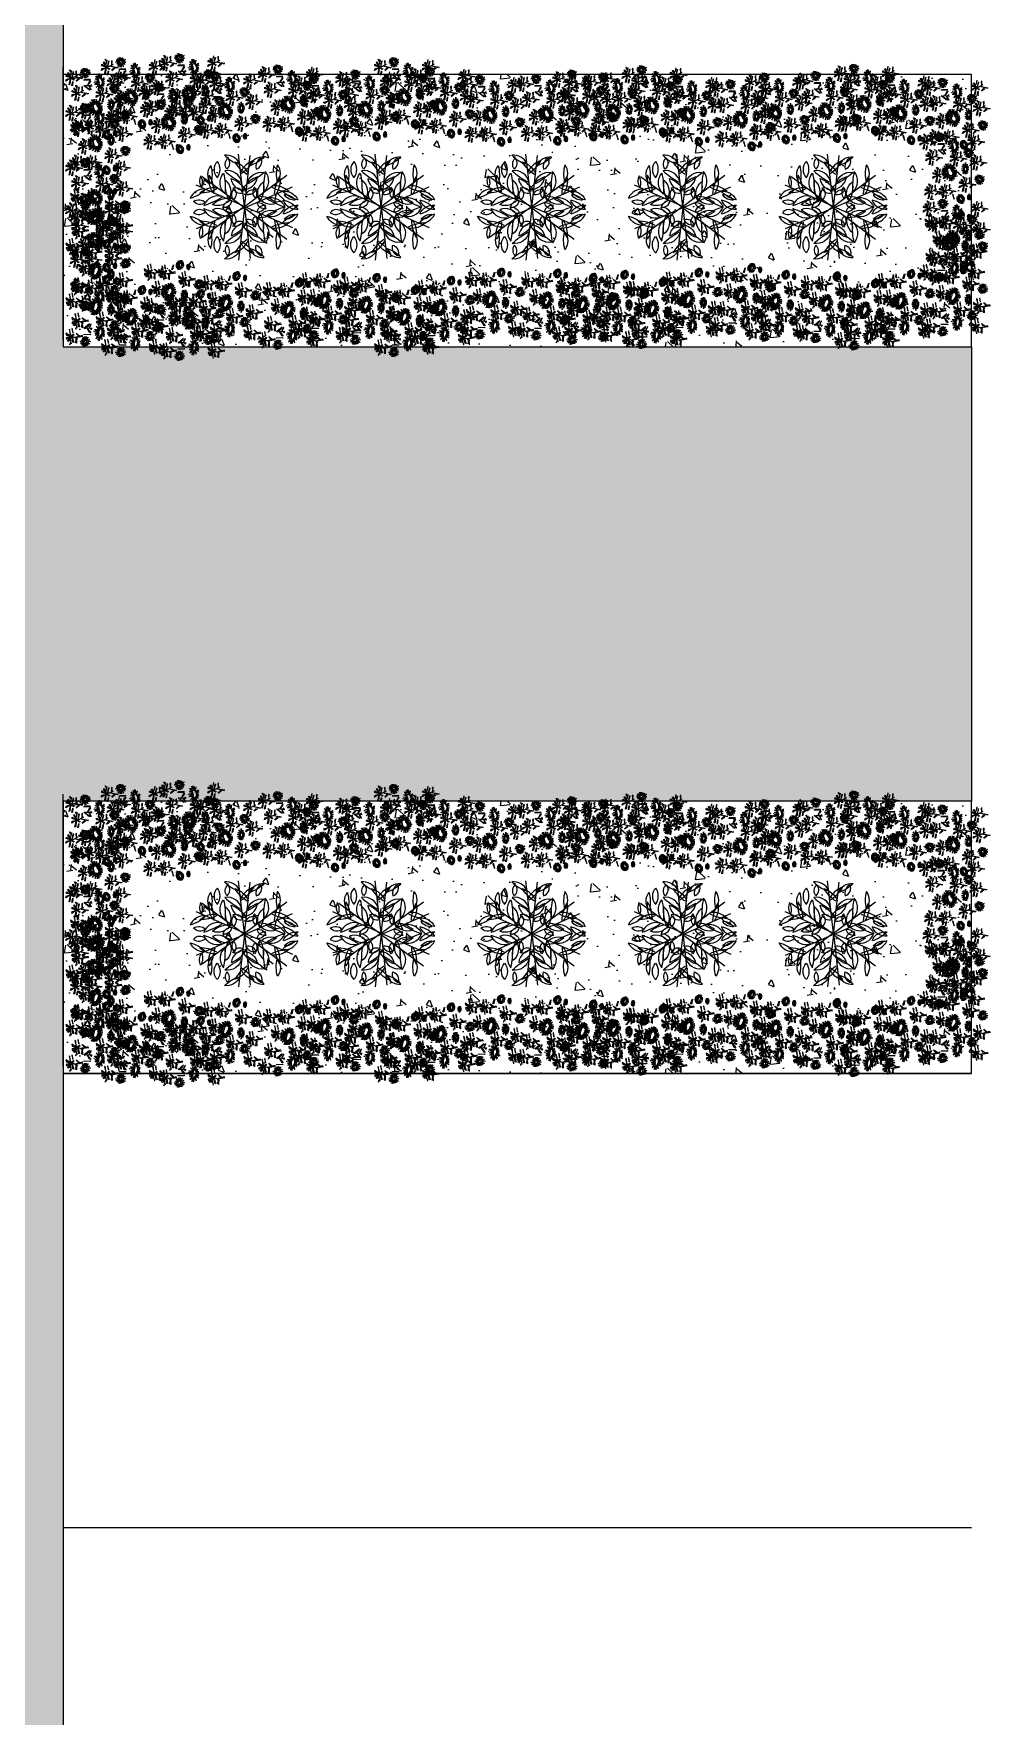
# Model space of a CAD drawing. Header units: millimetres. Extents: x 2508 to 2607, y 837 to 997.
# Drawn here: x 2530.56 to 2535.82, y 952.46 to 961.72 of the extents above; entities that cross this region are included whole.
import ezdxf

# ---------------------------------------------------------------- set-up
doc = ezdxf.new("R2010")
doc.units = ezdxf.units.MM
doc.linetypes.add('DASHED', pattern=[19.05, 12.7, -6.35])

# ---------------------------------------------------------------- blocks, each defined once
blk = doc.blocks.new('mh')
at = {"color": 86, "linetype": 'Continuous'}
for p, q in [((998.3877, 665.3411), (998.3611, 665.3422)), ((998.3651, 665.3379), (998.3874, 665.3404)), ((998.4008, 665.316), (998.3664, 665.3261)), ((998.3842, 665.348), (998.4014, 665.3151)), ((998.4038, 665.3744), (998.3929, 665.3326)), ((998.3932, 665.3356), (998.3999, 665.3766)), ((998.4001, 665.3105), (998.4079, 665.3292)), ((998.4115, 665.3249), (998.4008, 665.3125)), ((998.4026, 665.3518), (998.416, 665.3392)), ((998.4168, 665.3406), (998.403, 665.3584)), ((998.4079, 665.3292), (998.4115, 665.3249)), ((998.4727, 665.3256), (998.4979, 665.3202)), ((998.502, 665.3531), (998.4754, 665.3542)), ((998.4754, 665.3542), (998.4794, 665.3499)), ((998.4794, 665.3499), (998.5017, 665.3524)), ((998.5151, 665.328), (998.4807, 665.3381)), ((998.4807, 665.3381), (998.4813, 665.3327)), ((998.4813, 665.3327), (998.514, 665.3279)), ((998.5158, 665.3261), (998.486, 665.3119)), ((998.4875, 665.3041), (998.5137, 665.324)), ((998.4972, 665.2978), (998.5127, 665.3235)), ((998.4984, 665.36), (998.5156, 665.3271)), ((998.5137, 665.324), (998.5054, 665.2969)), ((998.5181, 665.3863), (998.5072, 665.3446)), ((998.5074, 665.3476), (998.5142, 665.3886)), ((998.5127, 665.3235), (998.5311, 665.2948)), ((998.5144, 665.3225), (998.5221, 665.3412)), ((998.5258, 665.3369), (998.5151, 665.3245)), ((998.5172, 665.3704), (998.5169, 665.3638)), ((998.5169, 665.3638), (998.5302, 665.3512)), ((998.531, 665.3526), (998.5172, 665.3704)), ((998.5221, 665.3412), (998.5258, 665.3369)), ((998.5571, 665.3286), (998.5331, 665.3334)), ((998.5341, 665.3335), (998.5549, 665.3311)), ((998.6385, 665.3267), (998.6276, 665.285)), ((998.6278, 665.288), (998.6346, 665.3289)), ((998.3584, 665.3136), (998.3836, 665.3082)), ((998.367, 665.3207), (998.3997, 665.3159)), ((998.4016, 665.3141), (998.3718, 665.2999)), ((998.3733, 665.2921), (998.3994, 665.312)), ((998.383, 665.2858), (998.3985, 665.3115)), ((998.3912, 665.2849), (998.383, 665.2858)), ((998.3994, 665.312), (998.3912, 665.2849)), ((998.3985, 665.3115), (998.4169, 665.2829)), ((998.4059, 665.286), (998.4001, 665.3105)), ((998.4169, 665.2829), (998.4059, 665.286)), ((998.4062, 665.3081), (998.4347, 665.3056)), ((998.4383, 665.3007), (998.4066, 665.3081)), ((998.4429, 665.3166), (998.4188, 665.3214)), ((998.4199, 665.3215), (998.4407, 665.3192)), ((998.4347, 665.3056), (998.4383, 665.3007)), ((998.4404, 665.3229), (998.4426, 665.3204)), ((998.4407, 665.3192), (998.4429, 665.3166)), ((998.4797, 665.2441), (998.4531, 665.2452)), ((998.4531, 665.2452), (998.4571, 665.241)), ((998.4571, 665.241), (998.4794, 665.2434)), ((998.4671, 665.3166), (998.4815, 665.3224)), ((998.4828, 665.3226), (998.4696, 665.3156)), ((998.4761, 665.2511), (998.4933, 665.2181)), ((998.4958, 665.2774), (998.4849, 665.2357)), ((998.4851, 665.2386), (998.4919, 665.2796)), ((998.486, 665.3119), (998.4875, 665.3041)), ((998.4921, 665.2136), (998.4998, 665.2322)), ((998.4949, 665.2615), (998.4946, 665.2549)), ((998.4946, 665.2549), (998.5079, 665.2422)), ((998.5087, 665.2437), (998.4949, 665.2615)), ((998.5054, 665.2969), (998.4972, 665.2978)), ((998.4998, 665.2322), (998.5035, 665.2279)), ((998.5202, 665.298), (998.5144, 665.3225)), ((998.5311, 665.2948), (998.5202, 665.298)), ((998.5205, 665.3201), (998.549, 665.3176)), ((998.5526, 665.3126), (998.5209, 665.3201)), ((998.549, 665.3176), (998.5526, 665.3126)), ((998.5875, 665.257), (998.6019, 665.2628)), ((998.6032, 665.2629), (998.59, 665.256)), ((998.5931, 665.2659), (998.6183, 665.2605)), ((998.6224, 665.2934), (998.5958, 665.2945)), ((998.5958, 665.2945), (998.5998, 665.2903)), ((998.5998, 665.2903), (998.6221, 665.2928)), ((998.6355, 665.2684), (998.6011, 665.2785)), ((998.6011, 665.2785), (998.6017, 665.273)), ((998.6017, 665.273), (998.6344, 665.2682)), ((998.6363, 665.2665), (998.6064, 665.2523)), ((998.6064, 665.2523), (998.6079, 665.2444)), ((998.6079, 665.2444), (998.6341, 665.2644)), ((998.6176, 665.2381), (998.6331, 665.2639)), ((998.6258, 665.2372), (998.6176, 665.2381)), ((998.6188, 665.3004), (998.636, 665.2674)), ((998.6341, 665.2644), (998.6258, 665.2372)), ((998.6331, 665.2639), (998.6515, 665.2352)), ((998.6348, 665.2629), (998.6425, 665.2815)), ((998.6406, 665.2383), (998.6348, 665.2629)), ((998.6462, 665.2773), (998.6355, 665.2648)), ((998.6376, 665.3108), (998.6373, 665.3042)), ((998.6373, 665.3042), (998.6506, 665.2916)), ((998.6514, 665.293), (998.6376, 665.3108)), ((998.6515, 665.2352), (998.6406, 665.2383)), ((998.6409, 665.2604), (998.6694, 665.2579)), ((998.673, 665.253), (998.6413, 665.2605)), ((998.6425, 665.2815), (998.6462, 665.2773)), ((998.6775, 665.269), (998.6535, 665.2738)), ((998.6545, 665.2738), (998.6753, 665.2715)), ((998.6694, 665.2579), (998.673, 665.253)), ((998.6753, 665.2715), (998.6775, 665.269)), ((998.4127, 665.1544), (998.4093, 665.1525)), ((998.4093, 665.1525), (998.4103, 665.1194)), ((998.4115, 665.1164), (998.4127, 665.1544)), ((998.4438, 665.1374), (998.4206, 665.1561)), ((998.4206, 665.1561), (998.4212, 665.1492)), ((998.4212, 665.1492), (998.4449, 665.1359)), ((998.4248, 665.178), (998.4273, 665.1729)), ((998.4373, 665.1601), (998.4442, 665.1535)), ((998.4439, 665.1544), (998.4398, 665.1624)), ((998.4686, 665.1491), (998.4434, 665.1186)), ((998.445, 665.1537), (998.4443, 665.128)), ((998.4445, 665.123), (998.4606, 665.1452)), ((998.4448, 665.2077), (998.4592, 665.2134)), ((998.4449, 665.1543), (998.4455, 665.1637)), ((998.4605, 665.2136), (998.4473, 665.2066)), ((998.4477, 665.1501), (998.4671, 665.1594)), ((998.4656, 665.156), (998.4485, 665.1492)), ((998.4504, 665.2166), (998.4756, 665.2112)), ((998.4928, 665.219), (998.4584, 665.2291)), ((998.4584, 665.2291), (998.459, 665.2237)), ((998.459, 665.2237), (998.4917, 665.2189)), ((998.4606, 665.1452), (998.4686, 665.1491)), ((998.4936, 665.2171), (998.4637, 665.2029)), ((998.4637, 665.2029), (998.4652, 665.1951)), ((998.4652, 665.1951), (998.4914, 665.2151)), ((998.4671, 665.1594), (998.4656, 665.156)), ((998.4749, 665.1888), (998.4904, 665.2145)), ((998.4831, 665.1879), (998.4749, 665.1888)), ((998.4905, 665.1432), (998.4796, 665.1015)), ((998.4798, 665.1045), (998.4866, 665.1454)), ((998.4914, 665.2151), (998.4831, 665.1879)), ((998.4904, 665.2145), (998.5088, 665.1859)), ((998.4979, 665.189), (998.4921, 665.2136)), ((998.5035, 665.2279), (998.4928, 665.2155)), ((998.5088, 665.1859), (998.4979, 665.189)), ((998.4982, 665.2111), (998.5267, 665.2086)), ((998.5303, 665.2037), (998.4986, 665.2112)), ((998.5348, 665.2197), (998.5108, 665.2244)), ((998.5118, 665.2245), (998.5326, 665.2222)), ((998.5267, 665.2086), (998.5303, 665.2037)), ((998.5326, 665.2222), (998.5348, 665.2197)), ((998.5719, 665.1476), (998.5454, 665.1487)), ((998.5454, 665.1487), (998.5493, 665.1445)), ((998.5493, 665.1445), (998.5717, 665.1469)), ((998.5684, 665.1546), (998.5856, 665.1216)), ((998.588, 665.1809), (998.5771, 665.1392)), ((998.5774, 665.1421), (998.5842, 665.1831)), ((998.5872, 665.165), (998.5868, 665.1584)), ((998.5868, 665.1584), (998.6002, 665.1457)), ((998.601, 665.1472), (998.5872, 665.165)), ((998.6297, 665.1557), (998.6549, 665.1503)), ((998.659, 665.1832), (998.6324, 665.1843)), ((998.6364, 665.1801), (998.6587, 665.1825)), ((998.6721, 665.1581), (998.6377, 665.1682)), ((998.6383, 665.1628), (998.671, 665.158)), ((998.6729, 665.1562), (998.643, 665.142)), ((998.643, 665.142), (998.6446, 665.1342)), ((998.6446, 665.1342), (998.6707, 665.1542)), ((998.6543, 665.1279), (998.6697, 665.1536)), ((998.6555, 665.1902), (998.6727, 665.1572)), ((998.6707, 665.1542), (998.6624, 665.127)), ((998.6751, 665.2165), (998.6642, 665.1748)), ((998.6645, 665.1777), (998.6712, 665.2187)), ((998.668, 665.0986), (998.6748, 665.1395)), ((998.6697, 665.1536), (998.6881, 665.125)), ((998.6714, 665.1527), (998.6792, 665.1713)), ((998.6772, 665.1281), (998.6714, 665.1527)), ((998.6828, 665.167), (998.6721, 665.1546)), ((998.6742, 665.2006), (998.6739, 665.194)), ((998.6739, 665.194), (998.6873, 665.1813)), ((998.6881, 665.1828), (998.6742, 665.2006)), ((998.6775, 665.1502), (998.706, 665.1477)), ((998.7096, 665.1428), (998.6779, 665.1503)), ((998.6792, 665.1713), (998.6828, 665.167)), ((998.684, 665.139), (998.6984, 665.1447)), ((998.6997, 665.1449), (998.6864, 665.1379)), ((998.6883, 665.198), (998.7149, 665.2075)), ((998.689, 665.2028), (998.6883, 665.198)), ((998.7145, 665.208), (998.689, 665.2028)), ((998.7141, 665.1588), (998.6901, 665.1635)), ((998.6912, 665.1636), (998.712, 665.1613)), ((998.6923, 665.1765), (998.6962, 665.1723)), ((998.6975, 665.1604), (998.6981, 665.155)), ((998.706, 665.1477), (998.7096, 665.1428)), ((998.354, 665.0411), (998.3684, 665.0469)), ((998.3697, 665.047), (998.3565, 665.0401)), ((998.3596, 665.05), (998.3848, 665.0446)), ((998.3889, 665.0775), (998.3623, 665.0786)), ((998.3623, 665.0786), (998.3663, 665.0744)), ((998.3663, 665.0744), (998.3886, 665.0769)), ((998.402, 665.0525), (998.3676, 665.0626)), ((998.3676, 665.0626), (998.3682, 665.0571)), ((998.3682, 665.0571), (998.4009, 665.0523)), ((998.4028, 665.0506), (998.3729, 665.0364)), ((998.3745, 665.0285), (998.4006, 665.0485)), ((998.3842, 665.0222), (998.3996, 665.048)), ((998.3853, 665.0845), (998.4025, 665.0515)), ((998.4006, 665.0485), (998.3923, 665.0213)), ((998.405, 665.1108), (998.3941, 665.0691)), ((998.3943, 665.0721), (998.4011, 665.113)), ((998.3996, 665.048), (998.418, 665.0193)), ((998.4013, 665.047), (998.409, 665.0656)), ((998.4071, 665.0224), (998.4013, 665.047)), ((998.4127, 665.0614), (998.402, 665.0489)), ((998.4041, 665.0949), (998.4038, 665.0883)), ((998.4038, 665.0883), (998.4171, 665.0757)), ((998.418, 665.0771), (998.4041, 665.0949)), ((998.409, 665.0656), (998.4127, 665.0614)), ((998.444, 665.0531), (998.42, 665.0579)), ((998.4211, 665.0579), (998.4419, 665.0556)), ((998.4395, 665.0735), (998.4539, 665.0793)), ((998.4419, 665.0556), (998.444, 665.0531)), ((998.4552, 665.0795), (998.442, 665.0725)), ((998.4451, 665.0825), (998.4703, 665.0771)), ((998.4744, 665.11), (998.4478, 665.1111)), ((998.4478, 665.1111), (998.4518, 665.1068)), ((998.4518, 665.1068), (998.4741, 665.1093)), ((998.4875, 665.0849), (998.4531, 665.095)), ((998.4531, 665.095), (998.4536, 665.0896)), ((998.4536, 665.0896), (998.4864, 665.0848)), ((998.4882, 665.083), (998.4584, 665.0688)), ((998.4584, 665.0688), (998.4599, 665.061)), ((998.4599, 665.061), (998.4861, 665.0809)), ((998.4696, 665.0547), (998.4851, 665.0804)), ((998.4778, 665.0538), (998.4696, 665.0547)), ((998.4708, 665.1169), (998.488, 665.0839)), ((998.4861, 665.0809), (998.4778, 665.0538)), ((998.4851, 665.0804), (998.5035, 665.0517)), ((998.4868, 665.0794), (998.4945, 665.0981)), ((998.4926, 665.0549), (998.4868, 665.0794)), ((998.4982, 665.0938), (998.4875, 665.0813)), ((998.4896, 665.1273), (998.4893, 665.1207)), ((998.4893, 665.1207), (998.5026, 665.1081)), ((998.5034, 665.1095), (998.4896, 665.1273)), ((998.5035, 665.0517), (998.4926, 665.0549)), ((998.4929, 665.077), (998.5214, 665.0745)), ((998.525, 665.0695), (998.4933, 665.077)), ((998.4945, 665.0981), (998.4982, 665.0938)), ((998.5295, 665.0855), (998.5055, 665.0903)), ((998.5065, 665.0903), (998.5273, 665.088)), ((998.5214, 665.0745), (998.525, 665.0695)), ((998.5273, 665.088), (998.5295, 665.0855)), ((998.5371, 665.1112), (998.5515, 665.1169)), ((998.5528, 665.1171), (998.5395, 665.1101)), ((998.5427, 665.1201), (998.5678, 665.1147)), ((998.585, 665.1226), (998.5506, 665.1326)), ((998.5506, 665.1326), (998.5512, 665.1272)), ((998.5512, 665.1272), (998.5839, 665.1224)), ((998.5858, 665.1207), (998.556, 665.1064)), ((998.556, 665.1064), (998.5575, 665.0986)), ((998.5575, 665.0986), (998.5837, 665.1186)), ((998.5672, 665.0923), (998.5827, 665.118)), ((998.5754, 665.0914), (998.5672, 665.0923)), ((998.5837, 665.1186), (998.5754, 665.0914)), ((998.5827, 665.118), (998.6011, 665.0894)), ((998.5843, 665.1171), (998.5921, 665.1357)), ((998.5901, 665.0925), (998.5843, 665.1171)), ((998.5958, 665.1314), (998.5851, 665.119)), ((998.6011, 665.0894), (998.5901, 665.0925)), ((998.5905, 665.1146), (998.6189, 665.1121)), ((998.6226, 665.1072), (998.5908, 665.1147)), ((998.5921, 665.1357), (998.5958, 665.1314)), ((998.6271, 665.1232), (998.603, 665.128)), ((998.6041, 665.128), (998.6249, 665.1257)), ((998.6189, 665.1121), (998.6226, 665.1072)), ((998.6249, 665.1257), (998.6271, 665.1232)), ((998.6277, 665.0676), (998.6421, 665.0734)), ((998.6434, 665.0735), (998.6301, 665.0665)), ((998.6333, 665.0765), (998.6585, 665.0711)), ((998.6625, 665.104), (998.636, 665.1051)), ((998.636, 665.1051), (998.6399, 665.1009)), ((998.6399, 665.1009), (998.6623, 665.1034)), ((998.6756, 665.079), (998.6412, 665.0891)), ((998.6412, 665.0891), (998.6418, 665.0836)), ((998.6418, 665.0836), (998.6745, 665.0788)), ((998.6764, 665.0771), (998.6466, 665.0629)), ((998.6466, 665.0629), (998.6481, 665.055)), ((998.6481, 665.055), (998.6743, 665.075)), ((998.6624, 665.127), (998.6543, 665.1279)), ((998.6578, 665.0487), (998.6733, 665.0745)), ((998.666, 665.0478), (998.6578, 665.0487)), ((998.659, 665.111), (998.6762, 665.078)), ((998.6743, 665.075), (998.666, 665.0478)), ((998.6786, 665.1373), (998.6677, 665.0956)), ((998.6733, 665.0745), (998.6917, 665.0458)), ((998.6749, 665.0735), (998.6827, 665.0921)), ((998.6807, 665.0489), (998.6749, 665.0735)), ((998.6864, 665.0879), (998.6757, 665.0754)), ((998.6881, 665.125), (998.6772, 665.1281)), ((998.6778, 665.1214), (998.6774, 665.1148)), ((998.6774, 665.1148), (998.6908, 665.1022)), ((998.6916, 665.1036), (998.6778, 665.1214)), ((998.6917, 665.0458), (998.6807, 665.0489)), ((998.6811, 665.071), (998.7095, 665.0685)), ((998.7132, 665.0636), (998.6814, 665.0711)), ((998.6827, 665.0921), (998.6864, 665.0879)), ((998.7177, 665.0796), (998.6936, 665.0844)), ((998.6947, 665.0844), (998.7155, 665.0821)), ((998.7095, 665.0685), (998.7132, 665.0636)), ((998.7155, 665.0821), (998.7177, 665.0796)), ((998.3729, 665.0364), (998.3745, 665.0285)), ((998.3923, 665.0213), (998.3842, 665.0222)), ((998.418, 665.0193), (998.4071, 665.0224)), ((998.4074, 665.0445), (998.4359, 665.042)), ((998.4395, 665.0371), (998.4078, 665.0446)), ((998.4359, 665.042), (998.4395, 665.0371))]:
    blk.add_line(p, q, dxfattribs=at)
at = {"color": 50, "linetype": 'Continuous'}
for p, q in [((998.5966, 665.3483), (998.5805, 665.3447)), ((998.5805, 665.3447), (998.5944, 665.3433)), ((998.5944, 665.3433), (998.5808, 665.3359)), ((998.5808, 665.3359), (998.5935, 665.3407)), ((998.583, 665.3511), (998.5966, 665.3483)), ((998.5966, 665.351), (998.583, 665.3511)), ((998.5835, 665.3559), (998.5966, 665.351)), ((998.5964, 665.3553), (998.5835, 665.3559)), ((998.5859, 665.3623), (998.5964, 665.3553)), ((998.6017, 665.3574), (998.5859, 665.3623)), ((998.5935, 665.3407), (998.5889, 665.3268)), ((998.5889, 665.3268), (998.5979, 665.3379)), ((998.5917, 665.3731), (998.5998, 665.3562)), ((998.605, 665.3604), (998.5917, 665.3731)), ((998.5979, 665.3379), (998.5953, 665.3212)), ((998.5953, 665.3212), (998.5998, 665.3365)), ((998.5998, 665.3365), (998.6062, 665.3186)), ((998.6037, 665.3363), (998.616, 665.3251)), ((998.6062, 665.3186), (998.6037, 665.3363)), ((998.6058, 665.3753), (998.605, 665.3604)), ((998.6127, 665.3579), (998.6058, 665.3753)), ((998.6096, 665.3371), (998.627, 665.3312)), ((998.616, 665.3251), (998.6096, 665.3371)), ((998.6119, 665.342), (998.6336, 665.3438)), ((998.627, 665.3312), (998.6119, 665.342)), ((998.618, 665.3709), (998.6127, 665.3579)), ((998.6156, 665.3556), (998.618, 665.3709)), ((998.6305, 665.3634), (998.6156, 665.3556)), ((998.6156, 665.3464), (998.6339, 665.3521)), ((998.6336, 665.3438), (998.6156, 665.3464)), ((998.6301, 665.3353), (998.6165, 665.3399)), ((998.6177, 665.3517), (998.6305, 665.3634)), ((998.6339, 665.3521), (998.6177, 665.3517)), ((998.4086, 665.2141), (998.399, 665.2311)), ((998.399, 665.2311), (998.4124, 665.2208)), ((998.4097, 665.233), (998.4184, 665.22)), ((998.4124, 665.2208), (998.4097, 665.233)), ((998.4184, 665.22), (998.4223, 665.232)), ((998.4223, 665.232), (998.4239, 665.2199)), ((998.4239, 665.2199), (998.4325, 665.2329)), ((998.4325, 665.2329), (998.4326, 665.2206)), ((998.4503, 665.2885), (998.4342, 665.2848)), ((998.4342, 665.2848), (998.4481, 665.2834)), ((998.4481, 665.2834), (998.4345, 665.276)), ((998.4345, 665.276), (998.4472, 665.2808)), ((998.4367, 665.2912), (998.4503, 665.2885)), ((998.4503, 665.2911), (998.4367, 665.2912)), ((998.4372, 665.296), (998.4503, 665.2911)), ((998.4501, 665.2954), (998.4372, 665.296)), ((998.4396, 665.3024), (998.4501, 665.2954)), ((998.4554, 665.2975), (998.4396, 665.3024)), ((998.4472, 665.2808), (998.4427, 665.2669)), ((998.4427, 665.2669), (998.4516, 665.278)), ((998.4454, 665.3132), (998.4536, 665.2963)), ((998.4587, 665.3006), (998.4454, 665.3132)), ((998.4516, 665.278), (998.449, 665.2613)), ((998.449, 665.2613), (998.4535, 665.2767)), ((998.4535, 665.2767), (998.4599, 665.2587)), ((998.4574, 665.2764), (998.4697, 665.2652)), ((998.4599, 665.2587), (998.4574, 665.2764)), ((998.4595, 665.3155), (998.4587, 665.3006)), ((998.4664, 665.298), (998.4595, 665.3155)), ((998.4634, 665.2772), (998.4807, 665.2713)), ((998.4697, 665.2652), (998.4634, 665.2772)), ((998.4656, 665.2821), (998.4874, 665.2839)), ((998.4807, 665.2713), (998.4656, 665.2821)), ((998.4717, 665.311), (998.4664, 665.298)), ((998.4693, 665.2957), (998.4717, 665.311)), ((998.4843, 665.3036), (998.4693, 665.2957)), ((998.4693, 665.2865), (998.4876, 665.2922)), ((998.4874, 665.2839), (998.4693, 665.2865)), ((998.4838, 665.2754), (998.4703, 665.28)), ((998.4715, 665.2918), (998.4843, 665.3036)), ((998.4876, 665.2922), (998.4715, 665.2918)), ((998.5133, 665.2689), (998.5381, 665.2718)), ((998.5366, 665.2668), (998.5133, 665.2689)), ((998.5395, 665.2679), (998.5216, 665.255)), ((998.5216, 665.255), (998.5387, 665.2654)), ((998.5221, 665.2784), (998.5388, 665.2748)), ((998.5381, 665.2718), (998.5221, 665.2784)), ((998.531, 665.2838), (998.5409, 665.2764)), ((998.5388, 665.2748), (998.531, 665.2838)), ((998.5355, 665.2498), (998.5395, 665.2679)), ((998.5446, 665.2634), (998.5355, 665.2498)), ((998.5416, 665.2656), (998.5375, 665.2665)), ((998.538, 665.2672), (998.5381, 665.2695)), ((998.5386, 665.2662), (998.538, 665.2672)), ((998.5381, 665.2695), (998.5389, 665.2716)), ((998.5389, 665.2716), (998.5415, 665.2748)), ((998.5407, 665.2865), (998.5447, 665.277)), ((998.5409, 665.2764), (998.5407, 665.2865)), ((998.5415, 665.2748), (998.5428, 665.2755)), ((998.5468, 665.265), (998.5416, 665.2656)), ((998.5428, 665.2755), (998.5478, 665.2762)), ((998.547, 665.2474), (998.5446, 665.2634)), ((998.5447, 665.277), (998.5459, 665.2872)), ((998.5459, 665.2872), (998.5473, 665.2767)), ((998.5513, 665.265), (998.5468, 665.265)), ((998.5489, 665.264), (998.547, 665.2474)), ((998.5473, 665.2767), (998.5513, 665.2869)), ((998.5478, 665.2762), (998.5525, 665.2759)), ((998.5593, 665.2489), (998.5489, 665.264)), ((998.5513, 665.2869), (998.5524, 665.2763)), ((998.556, 665.2649), (998.5513, 665.265)), ((998.5524, 665.2763), (998.5597, 665.2853)), ((998.5525, 665.2759), (998.5578, 665.2725)), ((998.5545, 665.2646), (998.5593, 665.2489)), ((998.571, 665.2542), (998.5545, 665.2646)), ((998.5597, 665.2853), (998.556, 665.2764)), ((998.556, 665.2764), (998.5685, 665.2805)), ((998.5587, 665.2665), (998.556, 665.2649)), ((998.5576, 665.2677), (998.571, 665.2542)), ((998.5752, 665.2615), (998.5576, 665.2677)), ((998.5578, 665.2725), (998.5601, 665.2694)), ((998.5601, 665.2694), (998.5587, 665.2665)), ((998.5685, 665.2805), (998.5608, 665.2731)), ((998.5608, 665.2731), (998.5744, 665.2765)), ((998.5774, 665.2712), (998.5609, 665.2679)), ((998.5609, 665.2679), (998.5752, 665.2615)), ((998.5744, 665.2765), (998.5624, 665.2697)), ((998.5624, 665.2697), (998.5774, 665.2712)), ((998.6854, 665.2905), (998.6988, 665.292)), ((998.698, 665.2894), (998.6854, 665.2905)), ((998.6995, 665.2445), (998.688, 665.2413)), ((998.688, 665.2413), (998.7002, 665.2416)), ((998.6887, 665.2471), (998.6995, 665.2445)), ((998.7004, 665.2468), (998.6887, 665.2471)), ((998.7002, 665.2416), (998.6889, 665.2361)), ((998.6889, 665.2361), (998.7006, 665.2384)), ((998.7006, 665.2384), (998.6894, 665.2321)), ((998.6894, 665.2321), (998.7026, 665.2372)), ((998.6995, 665.2899), (998.6899, 665.283)), ((998.6899, 665.283), (998.6991, 665.2886)), ((998.6902, 665.2956), (998.6992, 665.2937)), ((998.6988, 665.292), (998.6902, 665.2956)), ((998.6928, 665.2522), (998.7004, 665.2468)), ((998.7021, 665.2486), (998.6928, 665.2522)), ((998.695, 665.2985), (998.7003, 665.2945)), ((998.6992, 665.2937), (998.695, 665.2985)), ((998.7019, 665.2521), (998.6958, 665.2561)), ((998.6958, 665.2561), (998.7021, 665.2486)), ((998.7026, 665.2372), (998.6964, 665.227)), ((998.6964, 665.227), (998.7053, 665.2368)), ((998.6974, 665.2802), (998.6995, 665.2899)), ((998.7023, 665.2875), (998.6974, 665.2802)), ((998.7019, 665.2536), (998.6979, 665.2582)), ((998.7021, 665.2556), (998.6979, 665.2582)), ((998.7007, 665.2887), (998.6985, 665.2892)), ((998.6987, 665.2896), (998.6988, 665.2908)), ((998.6991, 665.289), (998.6987, 665.2896)), ((998.6988, 665.2908), (998.6992, 665.2919)), ((998.6992, 665.2919), (998.7006, 665.2936)), ((998.7002, 665.2999), (998.7023, 665.2948)), ((998.7003, 665.2945), (998.7002, 665.2999)), ((998.7006, 665.2936), (998.7013, 665.294)), ((998.7035, 665.2884), (998.7007, 665.2887)), ((998.7027, 665.2589), (998.7011, 665.2613)), ((998.7028, 665.2598), (998.7011, 665.2613)), ((998.7013, 665.294), (998.704, 665.2944)), ((998.7053, 665.2368), (998.7017, 665.2229)), ((998.7017, 665.2229), (998.7062, 665.2362)), ((998.7023, 665.2948), (998.703, 665.3003)), ((998.7036, 665.2789), (998.7023, 665.2875)), ((998.703, 665.3003), (998.7037, 665.2947)), ((998.7059, 665.2884), (998.7035, 665.2884)), ((998.7046, 665.2878), (998.7036, 665.2789)), ((998.7037, 665.2947), (998.7059, 665.3001)), ((998.704, 665.2944), (998.7065, 665.2942)), ((998.704, 665.2512), (998.7048, 665.2503)), ((998.704, 665.2508), (998.7048, 665.2503)), ((998.7102, 665.2797), (998.7046, 665.2878)), ((998.7059, 665.3001), (998.7064, 665.2944)), ((998.7084, 665.2883), (998.7059, 665.2884)), ((998.706, 665.2531), (998.7075, 665.2521)), ((998.7062, 665.2362), (998.7075, 665.2211)), ((998.7063, 665.2538), (998.7075, 665.2521)), ((998.7064, 665.2944), (998.7104, 665.2993)), ((998.7065, 665.2942), (998.7094, 665.2924)), ((998.7071, 665.2559), (998.7108, 665.2525)), ((998.7075, 665.2211), (998.7084, 665.2369)), ((998.7076, 665.2881), (998.7102, 665.2797)), ((998.7164, 665.2826), (998.7076, 665.2881)), ((998.7078, 665.2639), (998.7104, 665.2537)), ((998.7127, 665.255), (998.7078, 665.2639)), ((998.7104, 665.2993), (998.7084, 665.2945)), ((998.7084, 665.2945), (998.7151, 665.2967)), ((998.7098, 665.2892), (998.7084, 665.2883)), ((998.7084, 665.2369), (998.7133, 665.2203)), ((998.7093, 665.2898), (998.7164, 665.2826)), ((998.7187, 665.2865), (998.7093, 665.2898)), ((998.7094, 665.2924), (998.7106, 665.2907)), ((998.7106, 665.2907), (998.7098, 665.2892)), ((998.7106, 665.2643), (998.7127, 665.255)), ((998.7161, 665.2549), (998.7106, 665.2643)), ((998.7151, 665.2967), (998.711, 665.2927)), ((998.711, 665.2927), (998.7183, 665.2945)), ((998.7199, 665.2917), (998.711, 665.2899)), ((998.711, 665.2899), (998.7187, 665.2865)), ((998.7183, 665.2945), (998.7118, 665.2909)), ((998.7118, 665.2909), (998.7199, 665.2917)), ((998.7123, 665.2379), (998.7193, 665.2224)), ((998.7133, 665.2203), (998.7123, 665.2379)), ((998.7151, 665.2652), (998.7161, 665.2549)), ((998.7191, 665.2559), (998.7151, 665.2652)), ((998.7167, 665.2382), (998.7249, 665.2239)), ((998.7193, 665.2224), (998.7167, 665.2382)), ((998.7202, 665.2645), (998.7191, 665.2559)), ((998.7199, 665.2383), (998.7312, 665.2287)), ((998.7249, 665.2239), (998.7199, 665.2383)), ((998.7217, 665.2552), (998.7202, 665.2645)), ((998.7267, 665.2621), (998.7217, 665.2552)), ((998.7225, 665.2522), (998.722, 665.2493)), ((998.722, 665.2493), (998.7313, 665.2391)), ((998.7223, 665.2409), (998.7357, 665.2354)), ((998.7312, 665.2287), (998.7223, 665.2409)), ((998.7324, 665.2407), (998.7225, 665.2522)), ((998.7237, 665.254), (998.7267, 665.2621)), ((998.7333, 665.2587), (998.7237, 665.254)), ((998.7245, 665.2435), (998.7389, 665.2432)), ((998.7357, 665.2354), (998.7245, 665.2435)), ((998.7251, 665.2517), (998.7333, 665.2587)), ((998.7379, 665.2547), (998.7251, 665.2517)), ((998.7263, 665.2499), (998.7379, 665.2547)), ((998.7399, 665.2496), (998.7263, 665.2499)), ((998.7264, 665.2476), (998.7399, 665.2496)), ((998.7389, 665.2432), (998.7264, 665.2476)), ((998.735, 665.2359), (998.7331, 665.2386)), ((998.3517, 665.1413), (998.3622, 665.1344)), ((998.3674, 665.1365), (998.3517, 665.1413)), ((998.3575, 665.1521), (998.3656, 665.1353)), ((998.3707, 665.1395), (998.3575, 665.1521)), ((998.3716, 665.1544), (998.3707, 665.1395)), ((998.3784, 665.137), (998.3716, 665.1544)), ((998.3768, 665.2036), (998.3983, 665.2115)), ((998.3999, 665.2084), (998.3768, 665.2036)), ((998.3838, 665.1499), (998.3784, 665.137)), ((998.3792, 665.1956), (998.3999, 665.2084)), ((998.3977, 665.1983), (998.3792, 665.1956)), ((998.3814, 665.1347), (998.3838, 665.1499)), ((998.3963, 665.1425), (998.3814, 665.1347)), ((998.4071, 665.2133), (998.3829, 665.2177)), ((998.3983, 665.2115), (998.3829, 665.2177)), ((998.3835, 665.1308), (998.3963, 665.1425)), ((998.3894, 665.1842), (998.3977, 665.1983)), ((998.4118, 665.1979), (998.3894, 665.1842)), ((998.4001, 665.206), (998.4022, 665.21)), ((998.4037, 665.2005), (998.4001, 665.206)), ((998.4035, 665.2111), (998.4022, 665.21)), ((998.4035, 665.2111), (998.4149, 665.2179)), ((998.4102, 665.1992), (998.4037, 665.2005)), ((998.4157, 665.2017), (998.4062, 665.1817)), ((998.4062, 665.1817), (998.4118, 665.1979)), ((998.4176, 665.2002), (998.4102, 665.1992)), ((998.4149, 665.2179), (998.4199, 665.2192)), ((998.4179, 665.1795), (998.4157, 665.2017)), ((998.4194, 665.2005), (998.4176, 665.2002)), ((998.4207, 665.2006), (998.4179, 665.1795)), ((998.4194, 665.2005), (998.4305, 665.2028)), ((998.4199, 665.2192), (998.4252, 665.2195)), ((998.4217, 665.1999), (998.4293, 665.1812)), ((998.4252, 665.2195), (998.4319, 665.2189)), ((998.4285, 665.2024), (998.4368, 665.1778)), ((998.4286, 665.2024), (998.4293, 665.1812)), ((998.4296, 665.2023), (998.4292, 665.2007)), ((998.4303, 665.1995), (998.4295, 665.2026)), ((998.4385, 665.2043), (998.4305, 665.2028)), ((998.4319, 665.2189), (998.4374, 665.2166)), ((998.4326, 665.2206), (998.4462, 665.2292)), ((998.4362, 665.1929), (998.4358, 665.203)), ((998.4362, 665.1929), (998.4368, 665.1778)), ((998.4374, 665.2166), (998.442, 665.213)), ((998.4462, 665.2292), (998.438, 665.2175)), ((998.438, 665.2175), (998.4579, 665.2188)), ((998.4542, 665.1872), (998.438, 665.2012)), ((998.4424, 665.206), (998.4385, 665.2043)), ((998.4397, 665.2046), (998.4542, 665.1872)), ((998.4595, 665.1983), (998.4397, 665.2046)), ((998.442, 665.213), (998.4433, 665.2091)), ((998.4585, 665.2097), (998.4421, 665.209)), ((998.4421, 665.209), (998.4595, 665.1983)), ((998.4433, 665.2091), (998.4424, 665.206)), ((998.4579, 665.2188), (998.446, 665.2143)), ((998.446, 665.2143), (998.4585, 665.2097)), ((998.5395, 665.1834), (998.518, 665.1775)), ((998.518, 665.1775), (998.5408, 665.1779)), ((998.5194, 665.1883), (998.5395, 665.1834)), ((998.541, 665.1877), (998.5194, 665.1883)), ((998.5408, 665.1779), (998.5197, 665.1677)), ((998.5197, 665.1677), (998.5414, 665.1719)), ((998.5414, 665.1719), (998.5206, 665.1602)), ((998.5206, 665.1602), (998.5453, 665.1699)), ((998.527, 665.1976), (998.541, 665.1877)), ((998.5442, 665.1911), (998.527, 665.1976)), ((998.5491, 665.1941), (998.5326, 665.2049)), ((998.5326, 665.2049), (998.5442, 665.1911)), ((998.5453, 665.1699), (998.5336, 665.1507)), ((998.5336, 665.1507), (998.5503, 665.1691)), ((998.5517, 665.1912), (998.5365, 665.2089)), ((998.5531, 665.1983), (998.5365, 665.2089)), ((998.5571, 665.1936), (998.5424, 665.2146)), ((998.5625, 665.1965), (998.5424, 665.2146)), ((998.5503, 665.1691), (998.5435, 665.1432)), ((998.5435, 665.1432), (998.5519, 665.1679)), ((998.5478, 665.1957), (998.5492, 665.1941)), ((998.5478, 665.195), (998.5492, 665.1941)), ((998.5515, 665.1993), (998.5543, 665.1975)), ((998.5519, 665.1679), (998.5544, 665.1399)), ((998.5521, 665.2007), (998.5543, 665.1975)), ((998.5536, 665.2045), (998.5605, 665.1983)), ((998.5544, 665.1399), (998.556, 665.1692)), ((998.5548, 665.2195), (998.5597, 665.2006)), ((998.564, 665.2029), (998.5548, 665.2195)), ((998.556, 665.1692), (998.5651, 665.1384)), ((998.5602, 665.2202), (998.564, 665.2029)), ((998.5704, 665.2027), (998.5602, 665.2202)), ((998.5632, 665.1711), (998.5763, 665.1422)), ((998.5651, 665.1384), (998.5632, 665.1711)), ((998.5685, 665.2219), (998.5704, 665.2027)), ((998.5759, 665.2045), (998.5685, 665.2219)), ((998.5715, 665.1716), (998.5866, 665.1451)), ((998.5763, 665.1422), (998.5715, 665.1716)), ((998.578, 665.2206), (998.5759, 665.2045)), ((998.5774, 665.1718), (998.5983, 665.154)), ((998.5866, 665.1451), (998.5774, 665.1718)), ((998.5807, 665.2032), (998.578, 665.2206)), ((998.59, 665.2161), (998.5807, 665.2032)), ((998.5819, 665.1767), (998.6068, 665.1664)), ((998.5983, 665.154), (998.5819, 665.1767)), ((998.5844, 665.201), (998.59, 665.2161)), ((998.6024, 665.2097), (998.5844, 665.201)), ((998.586, 665.1816), (998.6128, 665.181)), ((998.6068, 665.1664), (998.586, 665.1816)), ((998.587, 665.1968), (998.6024, 665.2097)), ((998.6108, 665.2023), (998.587, 665.1968)), ((998.5894, 665.1934), (998.6108, 665.2023)), ((998.6146, 665.1928), (998.5894, 665.1934)), ((998.5895, 665.1891), (998.6146, 665.1928)), ((998.6128, 665.181), (998.5895, 665.1891)), ((998.3623, 665.1274), (998.3463, 665.1238)), ((998.3463, 665.1238), (998.3602, 665.1223)), ((998.3602, 665.1223), (998.3466, 665.115)), ((998.3466, 665.115), (998.3592, 665.1198)), ((998.3488, 665.1302), (998.3623, 665.1274)), ((998.3624, 665.1301), (998.3488, 665.1302)), ((998.3492, 665.135), (998.3624, 665.1301)), ((998.3622, 665.1344), (998.3492, 665.135)), ((998.3592, 665.1198), (998.3547, 665.1059)), ((998.3547, 665.1059), (998.3637, 665.117)), ((998.3637, 665.117), (998.3611, 665.1003)), ((998.3611, 665.1003), (998.3656, 665.1156)), ((998.3656, 665.1156), (998.3719, 665.0976)), ((998.3695, 665.1153), (998.3817, 665.1042)), ((998.3719, 665.0976), (998.3695, 665.1153)), ((998.3754, 665.1161), (998.3927, 665.1103)), ((998.3817, 665.1042), (998.3754, 665.1161)), ((998.3776, 665.1211), (998.3994, 665.1228)), ((998.3927, 665.1103), (998.3776, 665.1211)), ((998.3814, 665.1255), (998.3997, 665.1312)), ((998.3994, 665.1228), (998.3814, 665.1255)), ((998.3958, 665.1143), (998.3823, 665.119)), ((998.3997, 665.1312), (998.3835, 665.1308))]:
    blk.add_line(p, q, dxfattribs=at)
for points in [[(998.5995, 665.3481), (998.5997, 665.3498), (998.6013, 665.3519), (998.6047, 665.3545), (998.6104, 665.3547), (998.6136, 665.3525), (998.6122, 665.349), (998.611, 665.345), (998.6082, 665.3403), (998.6035, 665.3394), (998.5998, 665.3396), (998.597, 665.3431), (998.5985, 665.3472), (998.6001, 665.3495)], [(998.4532, 665.2882), (998.4534, 665.2899), (998.455, 665.2921), (998.4584, 665.2946), (998.4641, 665.2948), (998.4674, 665.2926), (998.4659, 665.2891), (998.4647, 665.2851), (998.462, 665.2805), (998.4572, 665.2795), (998.4535, 665.2797), (998.4507, 665.2832), (998.4522, 665.2873), (998.4538, 665.2897)], [(998.7106, 665.2508), (998.7132, 665.2523), (998.7153, 665.2535), (998.7197, 665.2536), (998.7226, 665.2518), (998.7244, 665.2497), (998.7238, 665.246), (998.7216, 665.2418), (998.7183, 665.2406), (998.7132, 665.2395), (998.7093, 665.2383), (998.7042, 665.2375), (998.7014, 665.242), (998.7025, 665.2462), (998.7058, 665.2487)], [(998.7106, 665.2508), (998.7098, 665.2506), (998.7093, 665.2502), (998.7088, 665.2499), (998.7084, 665.2495), (998.7077, 665.2492), (998.7068, 665.2489), (998.7058, 665.2486), (998.7058, 665.2487)], [(998.56, 665.1951), (998.5648, 665.1979), (998.5689, 665.2001), (998.577, 665.2002), (998.5825, 665.197), (998.5857, 665.193), (998.5846, 665.1861), (998.5806, 665.1783), (998.5744, 665.1762), (998.565, 665.1741), (998.5576, 665.1718), (998.5482, 665.1703), (998.5429, 665.1788), (998.5449, 665.1866), (998.5511, 665.1912)], [(998.56, 665.1951), (998.5587, 665.1948), (998.5577, 665.194), (998.5568, 665.1935), (998.5559, 665.1927), (998.5547, 665.1921), (998.5529, 665.1916), (998.5512, 665.1911), (998.5511, 665.1912)], [(998.3653, 665.1271), (998.3655, 665.1289), (998.3671, 665.131), (998.3704, 665.1336), (998.3762, 665.1338), (998.3794, 665.1315), (998.378, 665.128), (998.3768, 665.124), (998.374, 665.1194), (998.3692, 665.1185), (998.3655, 665.1187), (998.3628, 665.1222), (998.3643, 665.1263), (998.3658, 665.1286)]]:
    blk.add_lwpolyline(points, dxfattribs=at)
blk = doc.blocks.new('fsfsff')
for q in [(109.458, 59.112), (110.301, 58.839), (108.8, 58.519), (108.984, 57.652), (110.485, 57.972), (109.827, 57.379)]:
    blk.add_line((109.642, 58.245), q)
for centre, radius, start, end in [((109.277, 58.825), 0.249, 29.75, 102.0497), ((109.602, 59.523), 0.591, 230.3878, 259.0632), ((109.676, 58.94), 0.21, 102.2233, 159.8114), ((109.413, 59.242), 0.24, 286.0238, 336.0109), ((109.874, 58.692), 0.372, 113.3521, 160.9965), ((109.143, 59.304), 0.643, 308.197, 335.0866), ((109.962, 58.862), 0.196, 80.709, 169.1064), ((109.774, 59.13), 0.232, 268.6571, 341.1583), ((110.729, 58.92), 0.591, 170.3878, 199.0632), ((109.962, 58.852), 0.249, 329.75, 42.0497), ((109.371, 58.669), 0.372, 173.3521, 220.9965), ((108.476, 58.343), 0.643, 8.197, 35.0866), ((109.215, 58.883), 0.161, 181.7015, 259.7406), ((109.05, 58.741), 0.137, 352.8639, 88.5782), ((109.321, 58.569), 0.248, 17.2702, 105.7188), ((110.09, 59.951), 1.417, 233.8113, 247.5003), ((110.014, 58.333), 0.472, 115.1527, 155.9348), ((109.572, 58.766), 0.241, 272.4729, 358.6145), ((111.344, 58.71), 1.417, 173.8113, 187.5003), ((109.762, 58.685), 0.248, 317.2702, 45.7188), ((108.97, 58.215), 0.249, 89.75, 162.0497), ((108.528, 58.845), 0.591, 290.3878, 319.0632), ((109.752, 58.611), 0.472, 175.1527, 215.9348), ((109.156, 58.445), 0.241, 332.4729, 58.6145), ((109.469, 58.395), 0.146, 30.9077, 110.1073), ((109.539, 58.593), 0.134, 206.5427, 294.4723), ((109.891, 58.509), 0.134, 146.5427, 234.4723), ((109.686, 58.47), 0.146, 330.9077, 50.1073), ((109.904, 57.967), 0.472, 55.1527, 95.9348), ((110.059, 58.566), 0.241, 212.4729, 298.6145), ((110.31, 59.207), 0.643, 248.197, 275.0866), ((110.145, 58.268), 0.372, 53.3521, 100.9965), ((110.392, 58.347), 0.161, 61.7015, 139.7406), ((110.351, 58.56), 0.137, 232.8639, 328.5782), ((109.202, 58.129), 0.248, 77.2702, 165.7188), ((108.389, 59.486), 1.417, 293.8113, 307.5003), ((109.226, 57.924), 0.241, 32.4729, 118.6145), ((109.381, 58.523), 0.472, 235.1527, 275.9348), ((109.426, 58.17), 0.146, 90.9077, 170.1073), ((109.29, 58.329), 0.134, 266.5427, 354.4723), ((109.995, 58.161), 0.134, 86.5427, 174.4723), ((109.859, 58.32), 0.146, 270.9077, 350.1073), ((110.129, 58.046), 0.241, 152.4729, 238.6145), ((109.532, 57.88), 0.472, 355.1527, 35.9348), ((110.083, 58.362), 0.248, 257.2702, 345.7188), ((110.896, 57.005), 1.417, 113.8113, 127.5003), ((110.742, 57.646), 0.591, 110.3878, 139.0632), ((110.3, 58.276), 0.249, 269.75, 342.0497), ((108.941, 57.96), 0.146, 90.9077, 170.1073), ((108.805, 58.119), 0.134, 266.5427, 354.4723), ((108.975, 57.283), 0.643, 68.197, 95.0866), ((109.14, 58.222), 0.372, 233.3521, 280.9965), ((109.523, 57.805), 0.248, 137.2702, 225.7188), ((107.941, 57.78), 1.417, 353.8113, 7.5003), ((109.599, 58.02), 0.146, 150.9077, 230.1073), ((109.393, 57.982), 0.134, 326.5427, 54.4723), ((109.271, 58.158), 0.472, 295.1527, 335.9348), ((109.713, 57.724), 0.241, 92.4729, 178.6145), ((109.746, 57.898), 0.134, 26.5427, 114.4723), ((109.816, 58.095), 0.146, 210.9077, 290.1073), ((109.964, 57.922), 0.248, 197.2702, 285.7188), ((109.195, 56.54), 1.417, 53.8113, 67.5003), ((110.809, 58.148), 0.643, 188.197, 215.0866), ((109.914, 57.822), 0.372, 353.3521, 40.9965), ((109.323, 57.639), 0.249, 149.75, 222.0497), ((108.556, 57.571), 0.591, 350.3878, 19.0632), ((110.142, 57.186), 0.643, 128.197, 155.0866), ((109.411, 57.799), 0.372, 293.3521, 340.9965), ((109.681, 56.98), 0.591, 50.3878, 79.0632), ((110.318, 57.648), 0.249, 149.75, 222.0497), ((109.551, 57.58), 0.591, 350.3878, 19.0632), ((110.421, 57.754), 0.24, 166.0238, 216.0109), ((110.027, 57.678), 0.21, 342.2233, 39.8114), ((110.005, 57.678), 0.249, 209.75, 282.0497)]:
    blk.add_arc(centre, radius, start, end)

msp = doc.modelspace()

# ---------------------------------------------------------------- hatches: boundary and pattern name
h = msp.add_hatch()
h.set_pattern_fill('AR-HBONE', color=256, scale=0.0009, style=0)
h.set_pattern_definition([(45, (-539.30413, -278.19113), (1e-17, 0.1293156881), [0.27432, -0.09144]), (135, (-539.23947, -278.12647), (1e-17, 0.1293156881), [0.27432, -0.09144])])
edge = h.paths.add_edge_path()
edge.add_line((2524.719, 957.4996), (2524.719, 959.9996))
edge.add_line((2524.719, 959.9996), (2529.719, 959.9996))
edge.add_line((2529.719, 959.9996), (2529.719, 968.9996))
edge.add_line((2529.719, 968.9996), (2530.719, 968.9996))
edge.add_line((2530.719, 968.9996), (2530.719, 959.9996))
edge.add_line((2530.719, 959.9996), (2535.719, 959.9996))
edge.add_line((2535.719, 959.9996), (2535.719, 957.4996))
edge.add_line((2535.719, 957.4996), (2530.719, 957.4996))
edge.add_line((2530.719, 957.4996), (2530.719, 948.4996))
edge.add_line((2530.719, 948.4996), (2529.719, 948.4996))
edge.add_line((2529.719, 948.4996), (2529.719, 957.4996))
edge.add_line((2529.719, 957.4996), (2524.719, 957.4996))
edge.add_line((2524.719, 957.4996), (2524.719, 959.9996))
h = msp.add_hatch()
h.set_pattern_fill('AR-CONC', color=251, scale=0.002, angle=-90, style=0)
h.set_pattern_definition([(320, (1277.53486, 4057.10245), (-0.03187817, -0.364369338), [0.0381, -0.4191]), (265, (1277.53486, 4057.10245), (0.382113286, 0.07048565), [0.03048, -0.33528]), (10.451, (1277.5322, 4057.07208), (0.350233376, -0.293885003), [0.03238, -0.35618]), (316.1842, (1277.63646, 4057.10245), (-0.084084656, -0.54215808), [0.05715, -0.62865]), (6.6356, (1277.62945, 4057.05727), (0.49485111, -0.47480847), [0.04857, -0.53427]), (261.184, (1277.63646, 4057.10245), (0.49485024, -0.47480921), [0.04572, -0.50292]), (291, (1277.61106, 4057.05165), (-0.204531037, -0.30322976), [0.0381, -0.4191]), (236, (1277.61106, 4057.05165), (0.368375932, -0.123604057), [0.03048, -0.33528]), (341.4514, (1277.594, 4057.02638), (0.163845715, -0.42683298), [0.03238, -0.35618]), (307.5, (1277.53486, 4057.10245), (0.169110078, -0.0061772065), [0, -0.331216, 0, -0.34036, 0, -0.33655]), (277.5, (1277.53486, 4057.10245), (0.20036115, -0.133639325), [0, -0.194056, 0, -0.323596, 0, -0.12827]), (237.5, (1277.53486, 4057.21573), (-0.011457488, -0.2711811903), [0, -0.127, 0, -0.39624, 0, -0.52578]), (227.5, (1277.53486, 4057.26653), (0.050852982, -0.296258363), [0, -0.1651, 0, -0.263144, 0, -0.37338])])
h.paths.add_polyline_path([(2535.719, 959.9996), (2535.719, 961.4996), (2530.719, 961.4996), (2530.719, 959.9996)])
h = msp.add_hatch()
h.set_pattern_fill('AR-CONC', color=251, scale=0.002, angle=-90, style=0)
h.set_pattern_definition([(320, (1277.53486, 4053.10245), (-0.03187817, -0.364369338), [0.0381, -0.4191]), (265, (1277.53486, 4053.10245), (0.382113286, 0.07048565), [0.03048, -0.33528]), (10.451, (1277.5322, 4053.07208), (0.350233376, -0.293885003), [0.03238, -0.35618]), (316.1842, (1277.63646, 4053.10245), (-0.084084656, -0.54215808), [0.05715, -0.62865]), (6.6356, (1277.62945, 4053.05727), (0.49485111, -0.47480847), [0.04857, -0.53427]), (261.184, (1277.63646, 4053.10245), (0.49485024, -0.47480921), [0.04572, -0.50292]), (291, (1277.61106, 4053.05165), (-0.204531037, -0.30322976), [0.0381, -0.4191]), (236, (1277.61106, 4053.05165), (0.368375932, -0.123604057), [0.03048, -0.33528]), (341.4514, (1277.594, 4053.02638), (0.163845715, -0.42683298), [0.03238, -0.35618]), (307.5, (1277.53486, 4053.10245), (0.169110078, -0.0061772065), [0, -0.331216, 0, -0.34036, 0, -0.33655]), (277.5, (1277.53486, 4053.10245), (0.20036115, -0.133639325), [0, -0.194056, 0, -0.323596, 0, -0.12827]), (237.5, (1277.53486, 4053.21573), (-0.011457488, -0.2711811903), [0, -0.127, 0, -0.39624, 0, -0.52578]), (227.5, (1277.53486, 4053.26653), (0.050852982, -0.296258363), [0, -0.1651, 0, -0.263144, 0, -0.37338])])
h.paths.add_polyline_path([(2535.719, 955.9996), (2535.719, 957.4996), (2530.719, 957.4996), (2530.719, 955.9996)])

# ---------------------------------------------------------------- linework, layer by layer
for p, q in [((2530.719, 968.9996), (2530.719, 961.4996)), ((2530.719, 968.9996), (2530.719, 959.9996)), ((2530.719, 960.0379), (2530.719, 961.5379)), ((2535.719, 961.4996), (2530.719, 961.4996)), ((2530.719, 961.4996), (2530.719, 959.9996)), ((2535.719, 959.9996), (2535.719, 961.4996)), ((2530.719, 959.9996), (2535.719, 959.9996)), ((2535.719, 959.9996), (2535.719, 957.4996)), ((2530.719, 956.0379), (2530.719, 957.5379)), ((2535.719, 957.4996), (2530.719, 957.4996)), ((2530.719, 957.4996), (2530.719, 955.9996)), ((2535.719, 957.4996), (2530.719, 957.4996)), ((2530.719, 957.4996), (2530.719, 948.4996)), ((2535.719, 955.9996), (2535.719, 957.4996)), ((2530.719, 955.9996), (2530.719, 948.4996))]:
    msp.add_line(p, q)
at = {"linetype": 'DASHED', "ltscale": 0.7}
for p, q in [((2535.719, 961.4996), (2530.719, 961.4996)), ((2535.719, 955.9996), (2530.719, 955.9996)), ((2535.719, 955.9996), (2530.719, 955.9996)), ((2535.719, 953.4996), (2530.719, 953.4996))]:
    msp.add_line(p, q, dxfattribs=at)
msp.add_lwpolyline([(2524.719, 957.4996), (2524.719, 959.9996), (2529.719, 959.9996), (2529.719, 968.9996), (2530.719, 968.9996), (2530.719, 959.9996), (2535.719, 959.9996), (2535.719, 957.4996), (2530.719, 957.4996), (2530.719, 948.4996), (2529.719, 948.4996), (2529.719, 957.4996), (2524.719, 957.4996), (2524.719, 959.9996)])
for points in [[(2530.719, 961.4996), (2530.719, 959.9996), (2535.719, 959.9996), (2535.719, 961.4996)], [(2530.719, 957.4996), (2530.719, 955.9996), (2535.719, 955.9996), (2535.719, 957.4996)]]:
    msp.add_lwpolyline(points, close=True)

# ---------------------------------------------------------------- block references
at = {"rotation": 270}
for p in [(1865.909, 1959.939), (1866.2318, 1959.9603), (1866.774, 1959.8989), (1867.4126, 1959.939), (1867.6104, 1959.8872), (1868.7767, 1959.8944), (1869.9454, 1959.9027), (1865.7135, 1959.8807), (1866.1178, 1959.8011), (1866.4295, 1959.8618), (1866.9718, 1959.8471), (1867.2006, 1959.8715), (1867.8861, 1959.8422), (1868.1957, 1959.8473), (1868.393, 1959.8708), (1868.5657, 1959.8547), (1868.9745, 1959.8426), (1869.2652, 1959.817), (1869.4532, 1959.8547), (1869.7345, 1959.8629), (1870.1432, 1959.8508), (1870.434, 1959.8253), (1865.7135, 1959.6856), (1870.416, 1959.5271), (1865.7135, 1959.3848), (1865.7135, 1959.1491), (1870.4341, 1959.1593), (1865.909, 1955.939), (1866.2318, 1955.9603), (1867.4126, 1955.939), (1869.9454, 1955.9027), (1865.7135, 1955.8807), (1866.4295, 1955.8618), (1866.774, 1955.8989), (1866.9718, 1955.8471), (1867.2006, 1955.8715), (1867.6104, 1955.8872), (1867.8861, 1955.8422), (1868.1957, 1955.8473), (1868.393, 1955.8708), (1868.5657, 1955.8547), (1868.7767, 1955.8944), (1868.9745, 1955.8426), (1869.2652, 1955.817), (1869.4532, 1955.8547), (1869.7345, 1955.8629), (1870.1432, 1955.8508), (1870.434, 1955.8253), (1866.1178, 1955.8011), (1865.7135, 1955.6856), (1870.416, 1955.5271), (1865.7135, 1955.3848), (1865.7135, 1955.1491), (1870.4341, 1955.1593)]:
    msp.add_blockref('mh', p, dxfattribs=at)
for p, xscale, yscale, zscale, rotation in [((2526.3248, 920.5743), 0.3266836036667008, 0.3266836036667008, 0.3266836036667008, 54.38299945028687), ((2526.3248, 1000.9632), -0.3266836036667008, 0.326683603666701, 0.326683603666701, 125.6170005497132), ((2527.0773, 920.5743), 0.3266836036667008, 0.3266836036667008, 0.3266836036667008, 54.38299945028687), ((2527.0773, 1000.9632), -0.3266836036667008, 0.326683603666701, 0.326683603666701, 125.6170005497132), ((2527.9069, 920.5743), 0.3266836036667008, 0.3266836036667008, 0.3266836036667008, 54.38299945028687), ((2527.9069, 1000.9632), -0.3266836036667008, 0.326683603666701, 0.326683603666701, 125.6170005497132), ((2528.7376, 920.5743), 0.3266836036667008, 0.3266836036667008, 0.3266836036667008, 54.38299945028687), ((2528.7376, 1000.9632), -0.3266836036667008, 0.326683603666701, 0.326683603666701, 125.6170005497132), ((2529.5672, 920.5743), 0.3266836036667008, 0.3266836036667008, 0.3266836036667008, 54.38299945028687), ((2529.5672, 1000.9632), -0.3266836036667008, 0.326683603666701, 0.326683603666701, 125.6170005497132), ((2526.3248, 916.5743), 0.3266836036667008, 0.3266836036667008, 0.3266836036667008, 54.38299945028687), ((2526.3248, 996.9632), -0.3266836036667008, 0.326683603666701, 0.326683603666701, 125.6170005497132), ((2527.0773, 916.5743), 0.3266836036667008, 0.3266836036667008, 0.3266836036667008, 54.38299945028687), ((2527.0773, 996.9632), -0.3266836036667008, 0.326683603666701, 0.326683603666701, 125.6170005497132), ((2527.9069, 916.5743), 0.3266836036667008, 0.3266836036667008, 0.3266836036667008, 54.38299945028687), ((2527.9069, 996.9632), -0.3266836036667008, 0.326683603666701, 0.326683603666701, 125.6170005497132), ((2528.7376, 916.5743), 0.3266836036667008, 0.3266836036667008, 0.3266836036667008, 54.38299945028687), ((2528.7376, 996.9632), -0.3266836036667008, 0.326683603666701, 0.326683603666701, 125.6170005497132), ((2529.5672, 916.5743), 0.3266836036667008, 0.3266836036667008, 0.3266836036667008, 54.38299945028687), ((2529.5672, 996.9632), -0.3266836036667008, 0.326683603666701, 0.326683603666701, 125.6170005497132)]:
    msp.add_blockref('fsfsff', p, dxfattribs=dict(xscale=xscale, yscale=yscale, zscale=zscale, rotation=rotation))
at = {"xscale": -1, "rotation": 270}
for p in [(1865.7135, -37.8473), (1870.416, -37.9896), (1865.7135, -38.1481), (1866.1178, -38.2635), (1866.9718, -38.3095), (1867.8861, -38.3047), (1868.1957, -38.3098), (1868.9745, -38.3051), (1869.2652, -38.2795), (1870.1432, -38.3133), (1870.434, -38.2878), (1865.7135, -38.3432), (1865.909, -38.4015), (1866.4295, -38.3243), (1866.774, -38.3614), (1867.2006, -38.334), (1867.4126, -38.4015), (1867.6104, -38.3496), (1868.393, -38.3332), (1868.5657, -38.3172), (1868.7767, -38.3569), (1869.4532, -38.3172), (1869.7345, -38.3254), (1869.9454, -38.3651), (1866.2318, -38.4228), (1865.7135, -41.8473), (1870.416, -41.9896), (1865.7135, -42.1481), (1866.1178, -42.2635), (1869.2652, -42.2795), (1870.434, -42.2878), (1865.7135, -42.3432), (1866.4295, -42.3243), (1866.774, -42.3614), (1866.9718, -42.3095), (1867.2006, -42.334), (1867.6104, -42.3496), (1867.8861, -42.3047), (1868.1957, -42.3098), (1868.393, -42.3332), (1868.5657, -42.3172), (1868.7767, -42.3569), (1868.9745, -42.3051), (1869.4532, -42.3172), (1869.7345, -42.3254), (1869.9454, -42.3651), (1870.1432, -42.3133), (1865.909, -42.4015), (1866.2318, -42.4228), (1867.4126, -42.4015)]:
    msp.add_blockref('mh', p, dxfattribs=at)

doc.saveas('drawing.dxf')
